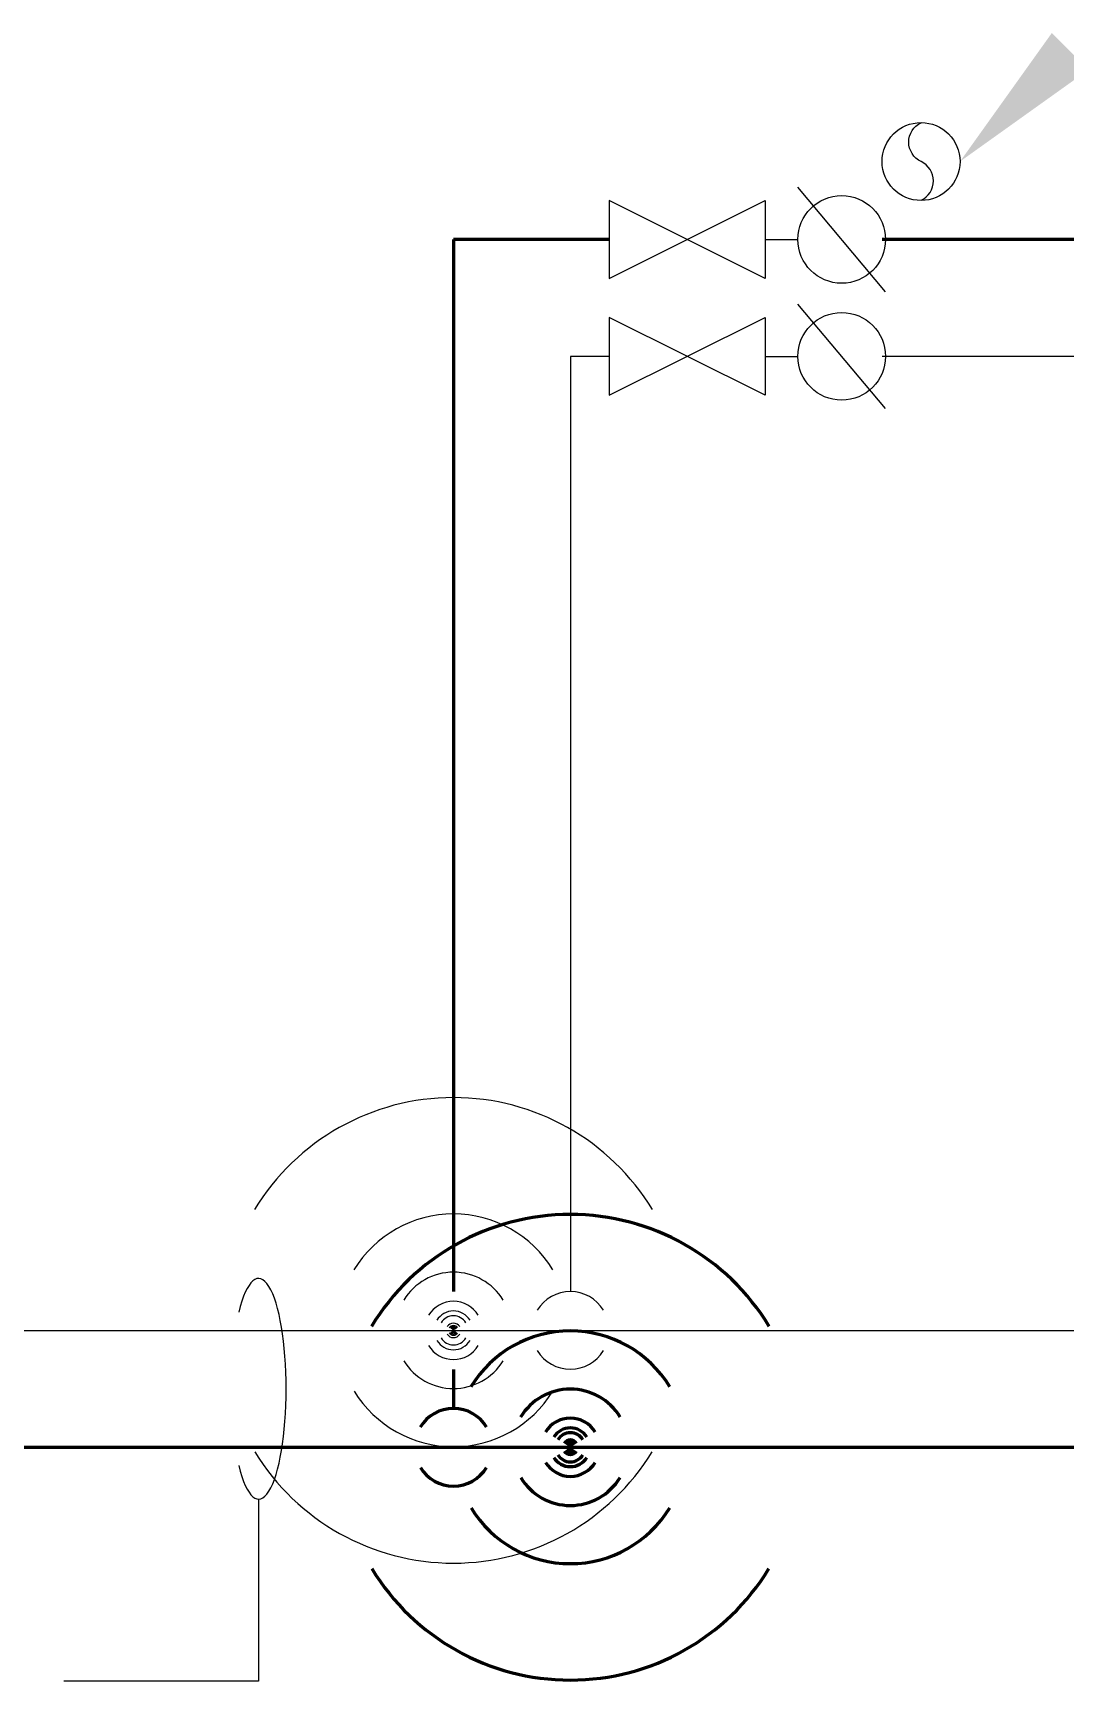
# Model space of a CAD drawing. Extents: x -3693 to 528, y -2672 to 2716.
# Drawn here: x -363.2 to -257.2, y -2028.3 to -1859.1 of the extents above; entities that cross this region are included whole.
import ezdxf

# ---------------------------------------------------------------- set-up
doc = ezdxf.new("R2010")
doc.units = 0
doc.header["$LTSCALE"] = 48
doc.header["$MEASUREMENT"] = 0
for name, color, linetype in [('G-ANNO-TEXT', 70, 'Continuous'), ('P-HW-N', 1, 'Continuous'), ('P-HW-N @ 1 (1)', 1, 'Continuous'), ('P-HW-N @ 1 (2)', 1, 'Continuous'), ('P-HW-N @ 12', 1, 'Continuous'), ('P-HW-N @ 128', 1, 'Continuous'), ('P-HW-N @ 16', 1, 'Continuous'), ('P-HW-N @ 192', 1, 'Continuous'), ('P-HW-N @ 2', 1, 'Continuous'), ('P-HW-N @ 24', 1, 'Continuous'), ('P-HW-N @ 384', 1, 'Continuous'), ('P-HW-N @ 4', 1, 'Continuous'), ('P-HW-N @ 48', 1, 'Continuous'), ('P-HW-N @ 64', 1, 'Continuous'), ('P-HW-N @ 768', 1, 'Continuous'), ('P-HW-N @ 8', 1, 'Continuous'), ('P-HW-N @ 96', 1, 'Continuous'), ('P-STRM-N', 2, 'Continuous'), ('P-STRM-N @ 128', 2, 'Continuous')]:
    doc.layers.add(name, color=color, linetype=linetype)
for name, color, linetype, lineweight in [('P-CW-N', 4, 'Continuous', 60), ('P-CW-N @ 1 (1)', 4, 'Continuous', 60), ('P-CW-N @ 1 (2)', 4, 'Continuous', 60), ('P-CW-N @ 12', 4, 'Continuous', 60), ('P-CW-N @ 128', 4, 'Continuous', 60), ('P-CW-N @ 16', 4, 'Continuous', 60), ('P-CW-N @ 192', 4, 'Continuous', 60), ('P-CW-N @ 2', 4, 'Continuous', 60), ('P-CW-N @ 24', 4, 'Continuous', 60), ('P-CW-N @ 384', 4, 'Continuous', 60), ('P-CW-N @ 4', 4, 'Continuous', 60), ('P-CW-N @ 48', 4, 'Continuous', 60), ('P-CW-N @ 64', 4, 'Continuous', 60), ('P-CW-N @ 768', 4, 'Continuous', 60), ('P-CW-N @ 8', 4, 'Continuous', 60), ('P-CW-N @ 96', 4, 'Continuous', 60)]:
    doc.layers.add(name, color=color, linetype=linetype, lineweight=lineweight)

# ---------------------------------------------------------------- blocks, each defined once
blk = doc.blocks.new('*U22')
for start, end in [(121.274325396742, 238.7256746032579), (301.4341766631704, 58.56582333682955)]:
    blk.add_arc((0, 0), 0.03111555437015312, start, end)
blk = doc.blocks.new('*U659')
at = {"layer": 'P-CW-N @ 1 (1)', "rotation": 270}
blk.add_blockref('*U22', (-308.0000000149334, -2004.257198477004), dxfattribs=at)
at = {"layer": 'P-CW-N @ 1 (2)', "rotation": 270}
blk.add_blockref('*U22', (-308.0000000149334, -2004.257198477004), dxfattribs=at)
at = {"layer": 'P-CW-N @ 12', "xscale": 12, "yscale": 12, "zscale": 12, "rotation": 270}
blk.add_blockref('*U22', (-308.0000000149334, -2004.257198477004), dxfattribs=at)
at = {"layer": 'P-CW-N @ 128', "xscale": 128, "yscale": 128, "zscale": 128, "rotation": 270}
blk.add_blockref('*U22', (-320.0000000149334, -2004.257198477004), dxfattribs=at)
at = {"layer": 'P-CW-N @ 16', "xscale": 16, "yscale": 16, "zscale": 16, "rotation": 270}
blk.add_blockref('*U22', (-308.0000000149334, -2004.257198477004), dxfattribs=at)
at = {"layer": 'P-CW-N @ 192', "xscale": 192, "yscale": 192, "zscale": 192, "rotation": 270}
blk.add_blockref('*U22', (-308.0000000149334, -2004.257198477004), dxfattribs=at)
at = {"layer": 'P-CW-N @ 2', "xscale": 2, "yscale": 2, "zscale": 2, "rotation": 270}
blk.add_blockref('*U22', (-308.0000000149334, -2004.257198477004), dxfattribs=at)
at = {"layer": 'P-CW-N @ 24', "xscale": 24, "yscale": 24, "zscale": 24, "rotation": 270}
blk.add_blockref('*U22', (-308.0000000149334, -2004.257198477004), dxfattribs=at)
at = {"layer": 'P-CW-N @ 384', "xscale": 384, "yscale": 384, "zscale": 384, "rotation": 270}
blk.add_blockref('*U22', (-308.0000000149334, -2004.257198477004), dxfattribs=at)
at = {"layer": 'P-CW-N @ 4', "xscale": 4, "yscale": 4, "zscale": 4, "rotation": 270}
blk.add_blockref('*U22', (-308.0000000149334, -2004.257198477004), dxfattribs=at)
at = {"layer": 'P-CW-N @ 48', "xscale": 48, "yscale": 48, "zscale": 48, "rotation": 270}
blk.add_blockref('*U22', (-308.0000000149334, -2004.257198477004), dxfattribs=at)
at = {"layer": 'P-CW-N @ 64', "xscale": 64, "yscale": 64, "zscale": 64, "rotation": 270}
blk.add_blockref('*U22', (-308.0000000149334, -2004.257198477004), dxfattribs=at)
at = {"layer": 'P-CW-N @ 768', "xscale": 768, "yscale": 768, "zscale": 768, "rotation": 270}
blk.add_blockref('*U22', (-308.0000000149334, -2004.257198477004), dxfattribs=at)
at = {"layer": 'P-CW-N @ 8', "xscale": 8, "yscale": 8, "zscale": 8, "rotation": 270}
blk.add_blockref('*U22', (-308.0000000149334, -2004.257198477004), dxfattribs=at)
at = {"layer": 'P-CW-N @ 96', "xscale": 96, "yscale": 96, "zscale": 96, "rotation": 270}
blk.add_blockref('*U22', (-308.0000000149334, -2004.257198477004), dxfattribs=at)
blk = doc.blocks.new('*U660')
at = {"layer": 'P-HW-N @ 1 (1)', "rotation": 270}
blk.add_blockref('*U22', (-320.0000000149334, -1992.257198477004), dxfattribs=at)
at = {"layer": 'P-HW-N @ 1 (2)', "rotation": 270}
blk.add_blockref('*U22', (-320.0000000149334, -1992.257198477004), dxfattribs=at)
at = {"layer": 'P-HW-N @ 12', "xscale": 12, "yscale": 12, "zscale": 12, "rotation": 270}
blk.add_blockref('*U22', (-320.0000000149334, -1992.257198477004), dxfattribs=at)
at = {"layer": 'P-HW-N @ 128', "xscale": 128, "yscale": 128, "zscale": 128, "rotation": 270}
blk.add_blockref('*U22', (-308.0000000149334, -1992.257198477004), dxfattribs=at)
at = {"layer": 'P-HW-N @ 16', "xscale": 16, "yscale": 16, "zscale": 16, "rotation": 270}
blk.add_blockref('*U22', (-320.0000000149334, -1992.257198477004), dxfattribs=at)
at = {"layer": 'P-HW-N @ 192', "xscale": 192, "yscale": 192, "zscale": 192, "rotation": 270}
blk.add_blockref('*U22', (-320.0000000149334, -1992.257198477004), dxfattribs=at)
at = {"layer": 'P-HW-N @ 2', "xscale": 2, "yscale": 2, "zscale": 2, "rotation": 270}
blk.add_blockref('*U22', (-320.0000000149334, -1992.257198477004), dxfattribs=at)
at = {"layer": 'P-HW-N @ 24', "xscale": 24, "yscale": 24, "zscale": 24, "rotation": 270}
blk.add_blockref('*U22', (-320.0000000149334, -1992.257198477004), dxfattribs=at)
at = {"layer": 'P-HW-N @ 384', "xscale": 384, "yscale": 384, "zscale": 384, "rotation": 270}
blk.add_blockref('*U22', (-320.0000000149334, -1992.257198477004), dxfattribs=at)
at = {"layer": 'P-HW-N @ 4', "xscale": 4, "yscale": 4, "zscale": 4, "rotation": 270}
blk.add_blockref('*U22', (-320.0000000149334, -1992.257198477004), dxfattribs=at)
at = {"layer": 'P-HW-N @ 48', "xscale": 48, "yscale": 48, "zscale": 48, "rotation": 270}
blk.add_blockref('*U22', (-320.0000000149334, -1992.257198477004), dxfattribs=at)
at = {"layer": 'P-HW-N @ 64', "xscale": 64, "yscale": 64, "zscale": 64, "rotation": 270}
blk.add_blockref('*U22', (-320.0000000149334, -1992.257198477004), dxfattribs=at)
at = {"layer": 'P-HW-N @ 768', "xscale": 768, "yscale": 768, "zscale": 768, "rotation": 270}
blk.add_blockref('*U22', (-320.0000000149334, -1992.257198477004), dxfattribs=at)
at = {"layer": 'P-HW-N @ 8', "xscale": 8, "yscale": 8, "zscale": 8, "rotation": 270}
blk.add_blockref('*U22', (-320.0000000149334, -1992.257198477004), dxfattribs=at)
at = {"layer": 'P-HW-N @ 96', "xscale": 96, "yscale": 96, "zscale": 96, "rotation": 270}
blk.add_blockref('*U22', (-320.0000000149334, -1992.257198477004), dxfattribs=at)
blk = doc.blocks.new('*U9')
blk.add_lwpolyline([(-3.332323771482692e-18, 0.03111555437015312, 0.6342579873937333), (-8.890457814381136e-18, 5.234717341758689e-34, -0.6342579873937336), (-6.793508145416166e-18, -0.03111555437015312)], format="xyb")
blk.add_circle((0, 0), 0.03125)
blk = doc.blocks.new('*U707')
at = {"layer": 'P-STRM-N @ 128', "xscale": 128, "yscale": 128, "zscale": 128, "rotation": 180}
blk.add_blockref('*U9', (-272.0000000149334, -1872.257198477004), dxfattribs=at)

msp = doc.modelspace()

# ---------------------------------------------------------------- linework, layer by layer
at = {"color": 7, "linetype": 'Continuous'}
for p, q in [((-275.6549141297495, -1885.62693593418), (-284.636210169964, -1874.887461019815)), ((-275.6549141297495, -1897.62693593418), (-284.636210169964, -1886.887461019815))]:
    msp.add_line(p, q, dxfattribs=at)
at = {"linetype": 'Continuous'}
for p, q in [((-288.0000000149605, -1880.257198476983), (-284.6455621498672, -1880.257198476984)), ((-288.0000000149605, -1892.257198476983), (-284.6455621498672, -1892.257198476984))]:
    msp.add_line(p, q, dxfattribs=at)
for points in [[(-288.0000000149595, -1876.257198476994), (-288.0000000149615, -1884.257198476972), (-304.0000000149304, -1876.25719847699), (-304.0000000149324, -1884.257198476969), (-288.0000000149595, -1876.257198476994)], [(-288.0000000149595, -1888.257198476994), (-288.0000000149615, -1896.257198476972), (-304.0000000149304, -1888.25719847699), (-304.0000000149324, -1896.257198476969), (-288.0000000149595, -1888.257198476994)]]:
    msp.add_lwpolyline(points, dxfattribs=at)
for centre in [(-280.1455621498672, -1880.257198476985), (-280.1455621498672, -1892.257198476985)]:
    msp.add_circle(centre, 4.5, dxfattribs=at)
at = {"layer": 'G-ANNO-TEXT'}
for p, q in [((-340.0000000149334, -2009.590531810337), (-340.0000000149334, -2028.257198477004)), ((-340.0000000149334, -2028.257198477004), (-360.0000000149334, -2028.257198477004))]:
    msp.add_line(p, q, dxfattribs=at)
msp.add_ellipse((-340.0000000149334, -1998.257198477004), major_axis=(0, -11.33333333333326), ratio=0.249999999999995, start_param=5.48017107578067, end_param=10.22779219216829, dxfattribs=at)
msp.add_solid([(-254.8006734327845, -1862.829108061183), (-268.0000000149334, -1872.257198477004), (-258.5719095991128, -1859.057871894855)], dxfattribs=at)
at = {"layer": 'P-CW-N'}
for p, q in [((-304.0000000149334, -1880.257198477004), (-320.0000000149334, -1880.257198477004)), ((-320.0000000149334, -1880.257198477004), (-320.000000014933, -1988.257198477004)), ((-192.0000000149334, -1880.257198477004), (-276.0000000149334, -1880.257198477003)), ((-320.000000014933, -1996.257198477004), (-320.0000000149334, -2000.274407517624)), ((-504.0000000149334, -2004.257198477004), (-76.00000001493345, -2004.257198477004))]:
    msp.add_line(p, q, dxfattribs=at)
at = {"layer": 'P-HW-N'}
for p, q in [((-304.0000000149334, -1892.257198477004), (-308.0000000149334, -1892.257198477004)), ((-308.0000000149334, -1892.257198477004), (-308.0000000149334, -1988.274407517624)), ((-192.0000000149334, -1892.257198477004), (-276.0000000149334, -1892.257198477003)), ((-504.0000000149334, -1992.257198477004), (-244.0000000149334, -1992.257198477004))]:
    msp.add_line(p, q, dxfattribs=at)

# ---------------------------------------------------------------- block references
at = {"layer": 'P-CW-N'}
msp.add_blockref('*U659', (0, 0), dxfattribs=at)
at = {"layer": 'P-HW-N'}
msp.add_blockref('*U660', (0, 0), dxfattribs=at)
at = {"layer": 'P-STRM-N'}
msp.add_blockref('*U707', (0, 0), dxfattribs=at)

doc.saveas('drawing.dxf')
